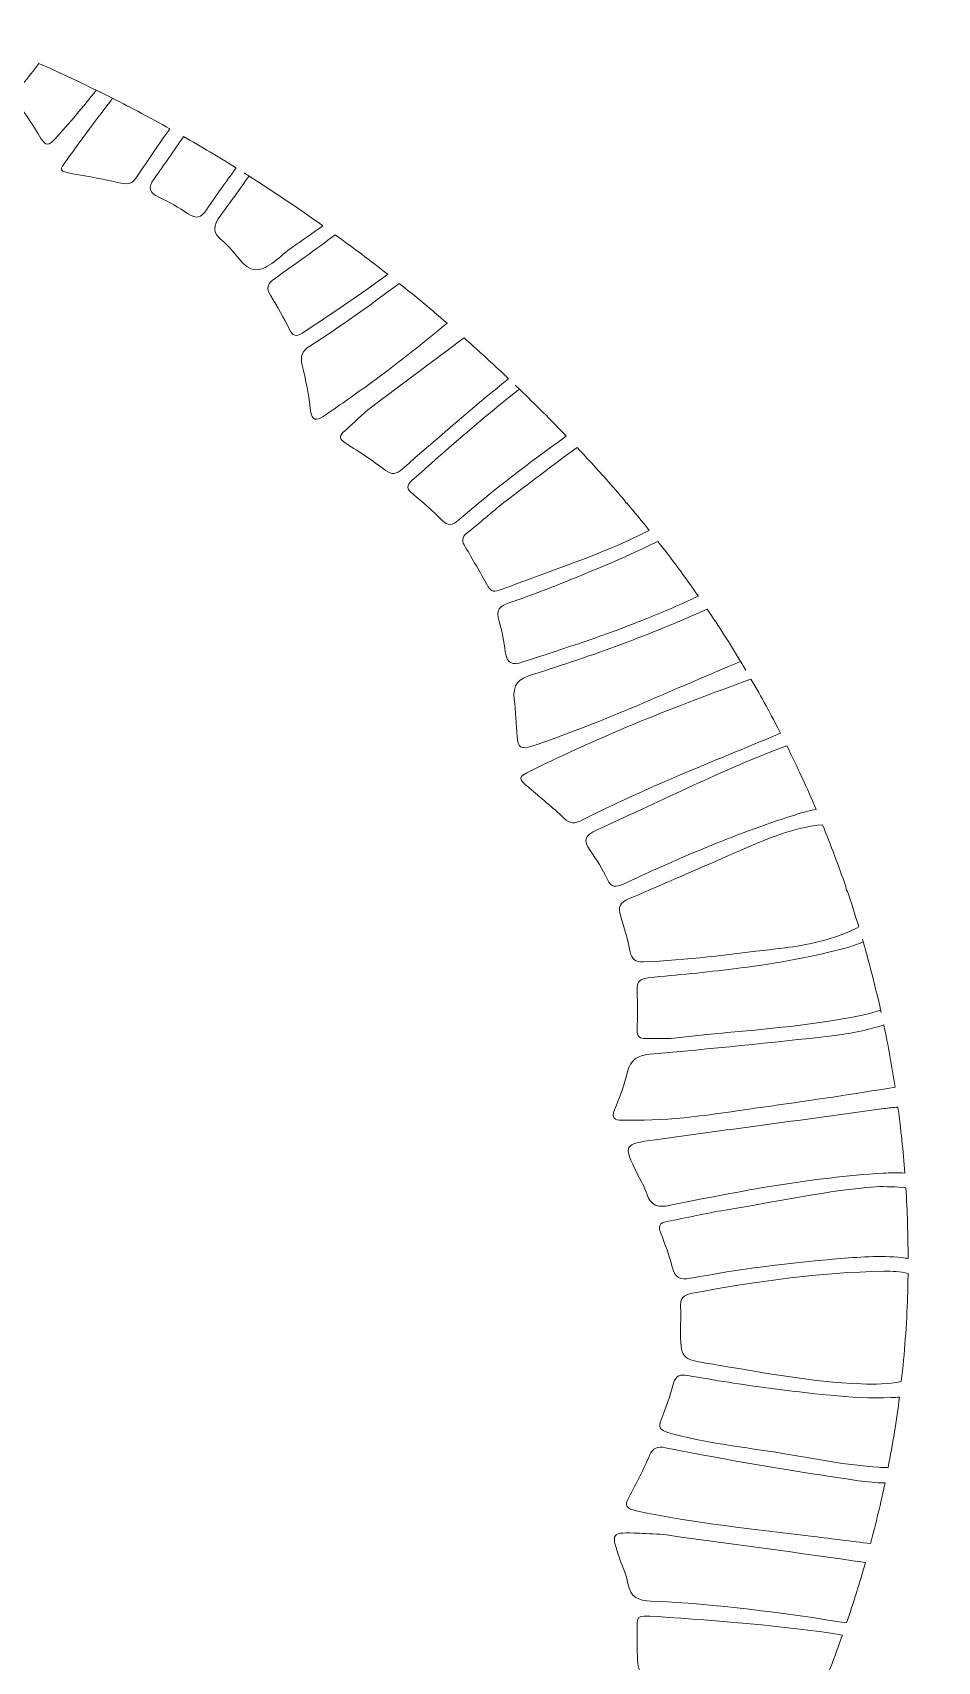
# Model space of a CAD drawing. Extents: x 705 to 2296, y -2914 to -85.
# Drawn here: x 1740.5 to 1989, y -933.3 to -486.2 of the extents above; entities that cross this region are included whole.
import ezdxf

# ---------------------------------------------------------------- set-up
doc = ezdxf.new("R2010")
doc.units = 0
doc.header["$MEASUREMENT"] = 0
doc.layers.add('Layer 1', color=7, linetype='Continuous')

# ---------------------------------------------------------------- blocks, each defined once
blk = doc.blocks.new('block 4')
at = {"layer": 'Layer 1', "lineweight": 0}
for points, knots in [([(2257.73, -639.78), (2234.93, -597.81), (2201.23, -557.75), (2160.32, -523.94), (2075.55, -453.89), (1964.94, -394.11), (1840.32, -350.94), (1840.32, -350.94), (1840.32, -350.93), (1840.32, -350.93), (1839.87, -348.96), (1839.3, -346.94), (1838.61, -344.88), (1837.07, -340.33), (1834.39, -333.76), (1828.95, -329.25), (1828.26, -328.68), (1827.55, -328.14), (1826.81, -327.67), (1826.81, -327.67), (1826.81, -327.67), (1826.79, -327.67), (1828.33, -308.78), (1824.73, -289.41), (1816.02, -270), (1811.57, -260.06), (1804.2, -253.12), (1797.06, -246.39), (1791.32, -240.98), (1785.89, -235.87), (1782.26, -229.5), (1781.17, -227.6), (1780.25, -225.55), (1779.27, -223.36), (1778.01, -220.55), (1776.7, -217.64), (1774.93, -214.81), (1767.88, -203.55), (1756.35, -197.47), (1745.08, -194.23), (1745.08, -194.23), (1743.71, -192.18), (1743.71, -192.18), (1701.28, -127.64), (1637.14, -102.84), (1590.8, -93.4), (1549.91, -85.06), (1516.05, -86.83), (1504.18, -87.86), (1504.14, -87.8), (1504.1, -87.77), (1504.08, -87.73), (1504.08, -87.73), (1503.9, -87.89), (1503.9, -87.89), (1502.32, -88.03), (1501.15, -88.15), (1500.45, -88.23), (1499.74, -88.15), (1498.58, -88.03), (1497.01, -87.89), (1497.01, -87.89), (1496.82, -87.73), (1496.82, -87.73), (1496.8, -87.77), (1496.76, -87.8), (1496.71, -87.86), (1484.84, -86.83), (1450.98, -85.06), (1410.1, -93.4), (1363.76, -102.84), (1299.62, -127.64), (1257.21, -192.15), (1257.21, -192.15), (1255.83, -194.23), (1255.83, -194.23), (1244.54, -197.47), (1233.02, -203.55), (1225.97, -214.81), (1224.2, -217.64), (1222.89, -220.55), (1221.62, -223.36), (1220.64, -225.55), (1219.73, -227.6), (1218.64, -229.5), (1215, -235.87), (1209.57, -240.98), (1203.83, -246.39), (1196.7, -253.12), (1189.33, -260.06), (1184.88, -270), (1176.17, -289.41), (1172.56, -308.78), (1174.1, -327.67), (1174.09, -327.67), (1174.09, -327.67), (1174.09, -327.67), (1173.36, -328.14), (1172.64, -328.67), (1171.94, -329.25), (1166.5, -333.76), (1163.83, -340.32), (1162.29, -344.88), (1161.6, -346.94), (1161.03, -348.96), (1160.57, -350.93), (1160.57, -350.93), (1160.57, -350.94), (1160.57, -350.94), (1035.95, -394.11), (925.34, -453.89), (840.57, -523.94), (799.66, -557.75), (765.97, -597.81), (743.17, -639.78), (717.38, -687.2), (705.23, -736.49), (707.06, -786.23), (708.79, -833.12), (721.42, -881.91), (744.63, -931.23), (776.61, -999.19), (827.22, -1064.83), (895.04, -1126.29), (939.72, -1166.8), (989.19, -1202.25), (1037.03, -1236.53), (1082.37, -1269.03), (1129.25, -1302.64), (1171.8, -1340.38), (1249.39, -1409.16), (1300.81, -1475.62), (1328.95, -1543.41), (1325.12, -1549.46), (1321.54, -1556.29), (1318.88, -1563.69), (1317.48, -1563.6), (1315.91, -1563.52), (1314.31, -1563.52), (1308.44, -1563.52), (1302.01, -1564.61), (1300.28, -1570.4), (1299.79, -1572.07), (1299.76, -1573.62), (1299.72, -1574.99), (1299.72, -1575.32), (1299.71, -1575.65), (1299.7, -1575.96), (1299.52, -1579.67), (1298.15, -1583.63), (1295.64, -1587.72), (1294.69, -1589.27), (1293.66, -1590.81), (1292.59, -1592.31), (1291.91, -1593.27), (1291.2, -1594.21), (1290.48, -1595.15), (1283.23, -1604.54), (1274, -1613.07), (1265.02, -1621.38), (1265.02, -1621.38), (1260.92, -1625.17), (1260.92, -1625.17), (1250.6, -1634.74), (1239.94, -1644.64), (1227.93, -1651.26), (1224.55, -1653.15), (1220.44, -1657.48), (1220.14, -1667.47), (1219.42, -1692.03), (1241.26, -1736.34), (1260.82, -1751.22), (1241.97, -1787.05), (1219.46, -1838.09), (1200.22, -1904.9), (1175.44, -1990.97), (1160.75, -2086.12), (1156.58, -2187.73), (1153.08, -2272.74), (1156.98, -2362.49), (1168.18, -2455.79), (1163.65, -2459.11), (1158.65, -2462.26), (1152.93, -2465.39), (1126.52, -2479.87), (1097.89, -2485.02), (1072.31, -2479.92), (1038.1, -2473.12), (1010.95, -2453.43), (991.61, -2421.39), (954.97, -2360.75), (954.3, -2266.43), (972.57, -2204.62), (992.17, -2138.34), (1031.4, -2072.06), (1096.04, -1996), (1100.49, -1990.76), (1104.99, -1985.54), (1109.5, -1980.33), (1133.88, -1952.07), (1159.09, -1922.85), (1176.92, -1889.25), (1201.05, -1843.72), (1206.63, -1795.65), (1192.18, -1757.38), (1192.18, -1757.38), (1181.68, -1729.58), (1181.68, -1729.58), (1181.68, -1729.58), (1184.11, -1759.19), (1184.11, -1759.19), (1187.04, -1794.94), (1172.43, -1827.44), (1159.67, -1848.41), (1139.55, -1881.48), (1111.42, -1909.63), (1084.2, -1936.84), (1072.99, -1948.07), (1061.38, -1959.69), (1050.51, -1971.48), (986.2, -2041.19), (939.51, -2104.75), (907.75, -2165.78), (865.01, -2247.87), (849.52, -2326.23), (861.72, -2398.68), (881.46, -2516.08), (980.8, -2608.54), (1070.48, -2648.09), (1102.71, -2662.3), (1132.76, -2669.48), (1158.32, -2669.48), (1176.87, -2669.48), (1193.05, -2665.7), (1205.97, -2658.08), (1205.97, -2658.09), (1205.97, -2658.09), (1205.97, -2658.09), (1212.84, -2680.03), (1220.66, -2700.47), (1229.34, -2719.23), (1249.6, -2763), (1275.41, -2799.36), (1306.05, -2827.33), (1339.78, -2858.12), (1383.84, -2881.32), (1437.02, -2896.27), (1479.37, -2908.16), (1526.54, -2914.39), (1574.07, -2914.39), (1577.53, -2914.39), (1581.01, -2914.35), (1584.47, -2914.28), (1715.72, -2911.78), (1847.6, -2857.02), (1946.29, -2764.08), (1983.95, -2728.62), (2013.13, -2688.17), (2030.68, -2647.08), (2050.96, -2599.62), (2056.14, -2551.69), (2046.08, -2504.65), (2026.22, -2411.76), (1963.7, -2334.68), (1870.04, -2287.56), (1788.08, -2246.34), (1690.33, -2231.81), (1599.94, -2247.09), (1606.11, -2235.77), (1612.34, -2224.53), (1618.54, -2213.38), (1637.36, -2179.5), (1656.8, -2144.46), (1673.59, -2108.59), (1710.68, -2029.32), (1732.71, -1958.15), (1740.94, -1891.02), (1746.05, -1849.4), (1747.6, -1797.58), (1735.16, -1750.76), (1754.43, -1736.28), (1775.99, -1693.13), (1775.99, -1668.36), (1775.99, -1667.96), (1775.99, -1667.55), (1775.98, -1667.16), (1775.68, -1657.19), (1771.58, -1652.89), (1768.19, -1651), (1756.19, -1644.4), (1745.52, -1634.53), (1735.2, -1624.98), (1735.2, -1624.98), (1731.1, -1621.2), (1731.1, -1621.2), (1719.8, -1610.79), (1708.12, -1600.03), (1700.47, -1587.65), (1697.96, -1583.57), (1696.6, -1579.62), (1696.43, -1575.92), (1696.41, -1575.61), (1696.4, -1575.29), (1696.4, -1574.97), (1696.37, -1573.59), (1696.32, -1572.04), (1695.83, -1570.37), (1694.11, -1564.66), (1687.76, -1563.55), (1681.94, -1563.52), (1679.29, -1556.2), (1675.74, -1549.42), (1671.94, -1543.41), (1700.08, -1475.62), (1751.51, -1409.16), (1829.1, -1340.38), (1871.64, -1302.64), (1918.53, -1269.03), (1963.87, -1236.53), (2011.71, -1202.25), (2061.18, -1166.8), (2105.86, -1126.29), (2173.67, -1064.83), (2224.28, -999.19), (2256.27, -931.23), (2279.48, -881.91), (2292.11, -833.13), (2293.84, -786.23), (2295.67, -736.49), (2283.52, -687.2), (2257.73, -639.78)], [0, 0, 0, 0, 1, 1, 1, 2, 2, 2, 3, 3, 3, 4, 4, 4, 5, 5, 5, 6, 6, 6, 7, 7, 7, 8, 8, 8, 9, 9, 9, 10, 10, 10, 11, 11, 11, 12, 12, 12, 13, 13, 13, 14, 14, 14, 15, 15, 15, 16, 16, 16, 17, 17, 17, 18, 18, 18, 19, 19, 19, 20, 20, 20, 21, 21, 21, 22, 22, 22, 23, 23, 23, 24, 24, 24, 25, 25, 25, 26, 26, 26, 27, 27, 27, 28, 28, 28, 29, 29, 29, 30, 30, 30, 31, 31, 31, 32, 32, 32, 33, 33, 33, 34, 34, 34, 35, 35, 35, 36, 36, 36, 37, 37, 37, 38, 38, 38, 39, 39, 39, 40, 40, 40, 41, 41, 41, 42, 42, 42, 43, 43, 43, 44, 44, 44, 45, 45, 45, 46, 46, 46, 47, 47, 47, 48, 48, 48, 49, 49, 49, 50, 50, 50, 51, 51, 51, 52, 52, 52, 53, 53, 53, 54, 54, 54, 55, 55, 55, 56, 56, 56, 57, 57, 57, 58, 58, 58, 59, 59, 59, 60, 60, 60, 61, 61, 61, 62, 62, 62, 63, 63, 63, 64, 64, 64, 65, 65, 65, 66, 66, 66, 67, 67, 67, 68, 68, 68, 69, 69, 69, 70, 70, 70, 71, 71, 71, 72, 72, 72, 73, 73, 73, 74, 74, 74, 75, 75, 75, 76, 76, 76, 77, 77, 77, 78, 78, 78, 79, 79, 79, 80, 80, 80, 81, 81, 81, 82, 82, 82, 83, 83, 83, 84, 84, 84, 85, 85, 85, 86, 86, 86, 87, 87, 87, 88, 88, 88, 89, 89, 89, 90, 90, 90, 91, 91, 91, 92, 92, 92, 93, 93, 93, 94, 94, 94, 95, 95, 95, 96, 96, 96, 97, 97, 97, 98, 98, 98, 99, 99, 99, 100, 100, 100, 101, 101, 101, 102, 102, 102, 103, 103, 103, 104, 104, 104, 105, 105, 105, 106, 106, 106, 107, 107, 107, 108, 108, 108, 109, 109, 109, 110, 110, 110, 110]), ([(1742.85, -515.22), (1740.89, -512), (1738.88, -508.77), (1736.52, -505.84), (1735.84, -504.99), (1735.45, -504.24), (1735.28, -503.52), (1737.74, -500.59), (1740.07, -497.63), (1742.28, -494.67), (1747.55, -496.99), (1752.8, -499.43), (1758.02, -502.01), (1758.02, -502.01), (1758.04, -502), (1758.04, -502), (1759.53, -502.74), (1761.02, -503.48), (1762.5, -504.23), (1761.01, -503.48), (1759.52, -502.74), (1758.02, -502.01), (1754.39, -506.6), (1750.64, -511.09), (1746.67, -515.42), (1745.08, -517.17), (1744.18, -517.42), (1742.85, -515.22)], [0, 0, 0, 0, 1, 1, 1, 2, 2, 2, 3, 3, 3, 4, 4, 4, 5, 5, 5, 6, 6, 6, 7, 7, 7, 8, 8, 8, 9, 9, 9, 9]), ([(1751.61, -524.92), (1747.75, -524.18), (1747.78, -524.18), (1750.03, -521.03), (1754.11, -515.36), (1758.27, -509.78), (1762.51, -504.23), (1767.78, -506.9), (1773.02, -509.69), (1778.22, -512.59), (1778.22, -512.59), (1778.22, -512.6), (1778.22, -512.6), (1775.2, -516.86), (1772.26, -521.16), (1769.38, -525.54), (1768.18, -527.39), (1767.07, -528.05), (1764.8, -527.51), (1760.46, -526.46), (1756.01, -525.76), (1751.61, -524.92)], [0, 0, 0, 0, 1, 1, 1, 2, 2, 2, 3, 3, 3, 4, 4, 4, 5, 5, 5, 6, 6, 6, 7, 7, 7, 7]), ([(1773.89, -526.37), (1776.62, -522.52), (1779.32, -518.63), (1782.02, -514.74), (1786.86, -517.51), (1791.67, -520.38), (1796.44, -523.35), (1793.67, -527.12), (1790.94, -530.93), (1788.29, -534.81), (1786.74, -537.07), (1785.52, -537.44), (1783.26, -535.92), (1780.72, -534.21), (1778.03, -532.67), (1775.25, -531.39), (1772.56, -530.15), (1772.14, -528.84), (1773.89, -526.37)], [0, 0, 0, 0, 1, 1, 1, 2, 2, 2, 3, 3, 3, 4, 4, 4, 5, 5, 5, 6, 6, 6, 6]), ([(1820.26, -539.23), (1817.49, -541.21), (1814.68, -543.17), (1811.87, -545.1), (1808.58, -547.38), (1805.18, -551.37), (1801.89, -551.3), (1798.3, -551.22), (1796.07, -545.96), (1792.83, -543.47), (1789.77, -541.13), (1790.03, -539.2), (1792.22, -536.29), (1794.86, -532.76), (1797.42, -529.18), (1799.97, -525.58), (1799.53, -525.3), (1799.08, -525.01), (1798.63, -524.73), (1799.08, -525.01), (1799.53, -525.29), (1799.99, -525.57), (1799.99, -525.57), (1799.99, -525.58), (1799.97, -525.58), (1806.83, -529.94), (1813.6, -534.48), (1820.26, -539.23)], [0, 0, 0, 0, 1, 1, 1, 2, 2, 2, 3, 3, 3, 4, 4, 4, 5, 5, 5, 6, 6, 6, 7, 7, 7, 8, 8, 8, 9, 9, 9, 9]), ([(1838.06, -552.55), (1830.4, -558.13), (1822.55, -563.48), (1814.6, -568.67), (1812.78, -569.86), (1812.01, -569.43), (1811.13, -567.72), (1809.49, -564.57), (1807.87, -561.42), (1805.94, -558.47), (1804.47, -556.2), (1805.1, -555.05), (1807.12, -553.65), (1812.7, -549.76), (1818.2, -545.75), (1823.67, -541.69), (1828.52, -545.21), (1833.33, -548.84), (1838.06, -552.55)], [0, 0, 0, 0, 1, 1, 1, 2, 2, 2, 3, 3, 3, 4, 4, 4, 5, 5, 5, 6, 6, 6, 6]), ([(1841.21, -555.04), (1841.21, -555.04), (1841.22, -555.04), (1841.22, -555.04), (1845.67, -558.6), (1850.06, -562.25), (1854.39, -565.97), (1847.2, -571.78), (1840.03, -577.64), (1832.53, -583.03), (1828.5, -585.92), (1824.47, -588.79), (1820.36, -591.57), (1818.51, -592.83), (1817.26, -592.74), (1816.9, -589.95), (1816.37, -585.75), (1815.58, -581.55), (1814.58, -577.44), (1813.97, -574.98), (1814.52, -573.62), (1816.68, -572.25), (1825.11, -566.87), (1833.22, -561.04), (1841.21, -555.04)], [0, 0, 0, 0, 1, 1, 1, 2, 2, 2, 3, 3, 3, 4, 4, 4, 5, 5, 5, 6, 6, 6, 7, 7, 7, 8, 8, 8, 8]), ([(1871.24, -581.21), (1861.26, -589.19), (1851.68, -597.65), (1842.01, -606), (1840.43, -607.37), (1839.29, -607.7), (1837.47, -606.36), (1833.96, -603.77), (1830.34, -601.31), (1826.64, -599.01), (1824.57, -597.73), (1824.72, -596.81), (1826.42, -595.39), (1828.86, -593.34), (1831.03, -590.95), (1833.56, -589.04), (1842.03, -582.67), (1850.54, -576.35), (1859.03, -570.02), (1863.17, -573.67), (1867.24, -577.41), (1871.24, -581.21)], [0, 0, 0, 0, 1, 1, 1, 2, 2, 2, 3, 3, 3, 4, 4, 4, 5, 5, 5, 6, 6, 6, 7, 7, 7, 7]), ([(1874.23, -584.06), (1874.23, -584.06), (1874.22, -584.07), (1874.22, -584.07), (1878.6, -588.27), (1882.89, -592.56), (1887.08, -596.94), (1876.95, -604.22), (1867.03, -611.81), (1857.56, -619.97), (1855.85, -621.45), (1854.61, -621.74), (1852.85, -619.95), (1850.38, -617.42), (1847.71, -615.07), (1844.96, -612.85), (1843.27, -611.49), (1843.06, -610.65), (1844.8, -609.09), (1854.39, -600.47), (1864.09, -592.02), (1874.22, -584.07), (1873.84, -583.69), (1873.44, -583.31), (1873.05, -582.94), (1873.44, -583.31), (1873.84, -583.68), (1874.23, -584.06)], [0, 0, 0, 0, 1, 1, 1, 2, 2, 2, 3, 3, 3, 4, 4, 4, 5, 5, 5, 6, 6, 6, 7, 7, 7, 8, 8, 8, 9, 9, 9, 9]), ([(1899.12, -610.02), (1900.47, -611.53), (1901.78, -613.07), (1903.09, -614.61), (1903.09, -614.61), (1903.55, -615.4), (1903.55, -615.4), (1903.61, -615.38), (1903.65, -615.34), (1903.7, -615.32), (1905.8, -617.8), (1907.85, -620.32), (1909.88, -622.85), (1896.66, -629.55), (1882.5, -634), (1868.68, -639.27), (1866.87, -639.97), (1866.13, -639.19), (1865.35, -637.81), (1863.4, -634.3), (1861.42, -630.82), (1859.34, -627.38), (1858.42, -625.85), (1858.27, -624.79), (1859.88, -623.53), (1863.33, -620.85), (1866.52, -617.86), (1869.98, -615.21), (1876.63, -610.1), (1883.27, -605.01), (1890.04, -600.07), (1893.13, -603.35), (1896.15, -606.67), (1899.12, -610.02)], [0, 0, 0, 0, 1, 1, 1, 2, 2, 2, 3, 3, 3, 4, 4, 4, 5, 5, 5, 6, 6, 6, 7, 7, 7, 8, 8, 8, 9, 9, 9, 10, 10, 10, 11, 11, 11, 11]), ([(1923.35, -640.9), (1918.7, -643.08), (1913.97, -645.11), (1909.2, -647.04), (1898.05, -651.57), (1886.59, -655.25), (1875.15, -658.96), (1872.26, -659.9), (1870.75, -659.43), (1870.34, -656.17), (1870, -653.36), (1869.54, -650.51), (1868.64, -647.86), (1867.53, -644.64), (1868.9, -643.58), (1871.67, -642.63), (1877.36, -640.68), (1882.98, -638.52), (1888.55, -636.26), (1896.54, -632.99), (1904.52, -629.69), (1912.24, -625.85), (1916.1, -630.79), (1919.81, -635.79), (1923.35, -640.9)], [0, 0, 0, 0, 1, 1, 1, 2, 2, 2, 3, 3, 3, 4, 4, 4, 5, 5, 5, 6, 6, 6, 7, 7, 7, 8, 8, 8, 8]), ([(1934.94, -658.82), (1934.95, -658.82), (1934.95, -658.8), (1934.96, -658.8), (1935.44, -659.6), (1935.91, -660.42), (1936.38, -661.21), (1935.91, -660.42), (1935.42, -659.62), (1934.94, -658.82), (1933.66, -659.37), (1932.38, -659.9), (1931.11, -660.44), (1913.38, -667.85), (1895.93, -675.97), (1877.67, -682.08), (1874.55, -683.12), (1873.85, -682.38), (1873.58, -679.42), (1873.26, -676.02), (1873.17, -672.59), (1872.79, -669.21), (1872.32, -665.07), (1874.06, -663.58), (1877.8, -662.41), (1894.12, -657.31), (1910.19, -651.48), (1925.76, -644.43), (1928.96, -649.15), (1932.01, -653.95), (1934.94, -658.82)], [0, 0, 0, 0, 1, 1, 1, 2, 2, 2, 3, 3, 3, 4, 4, 4, 5, 5, 5, 6, 6, 6, 7, 7, 7, 8, 8, 8, 9, 9, 9, 10, 10, 10, 10]), ([(1945.92, -678.51), (1945.78, -678.57), (1945.63, -678.63), (1945.48, -678.69), (1927.32, -686.33), (1908.95, -693.44), (1891.39, -702.41), (1889.42, -703.41), (1888.12, -703.41), (1886.45, -701.84), (1883.38, -698.9), (1880.05, -696.24), (1876.84, -693.46), (1873.73, -690.76), (1873.71, -690.71), (1877.54, -688.78), (1897.03, -678.96), (1917.36, -671.14), (1937.8, -663.66), (1940.65, -668.55), (1943.36, -673.5), (1945.92, -678.51)], [0, 0, 0, 0, 1, 1, 1, 2, 2, 2, 3, 3, 3, 4, 4, 4, 5, 5, 5, 6, 6, 6, 7, 7, 7, 7]), ([(1955.71, -699.43), (1954.16, -699.72), (1952.59, -700.09), (1951.01, -700.59), (1934.42, -705.73), (1918.51, -712.59), (1902.79, -719.91), (1900.67, -720.91), (1899.48, -720.89), (1898.36, -718.63), (1897, -715.89), (1895.49, -713.17), (1893.65, -710.73), (1891.58, -707.95), (1892.37, -706.47), (1895.22, -705.18), (1911.98, -697.63), (1928.43, -689.35), (1945.59, -682.69), (1946.27, -682.43), (1946.95, -682.18), (1947.63, -681.95), (1950.49, -687.7), (1953.2, -693.52), (1955.71, -699.43)], [0, 0, 0, 0, 1, 1, 1, 2, 2, 2, 3, 3, 3, 4, 4, 4, 5, 5, 5, 6, 6, 6, 7, 7, 7, 8, 8, 8, 8]), ([(1963.81, -720.55), (1963.81, -720.55), (1964.07, -721.74), (1964.07, -721.74), (1964.12, -721.73), (1964.17, -721.72), (1964.21, -721.7), (1965.34, -725.01), (1966.39, -728.34), (1967.4, -731.68), (1965.62, -732.63), (1963.75, -733.44), (1961.82, -734.14), (1955.9, -736.27), (1949.69, -737.16), (1943.49, -737.86), (1931.77, -739.21), (1920.09, -740.88), (1908.29, -741.27), (1906.13, -741.34), (1905.1, -740.66), (1904.64, -738.49), (1903.94, -735.15), (1903.04, -731.83), (1901.98, -728.59), (1901.2, -726.17), (1901.89, -724.99), (1904.2, -724), (1915.15, -719.34), (1926.05, -714.53), (1936.98, -709.8), (1943.57, -706.93), (1950.24, -704.3), (1957.44, -703.63), (1959.72, -709.21), (1961.85, -714.86), (1963.81, -720.55)], [0, 0, 0, 0, 1, 1, 1, 2, 2, 2, 3, 3, 3, 4, 4, 4, 5, 5, 5, 6, 6, 6, 7, 7, 7, 8, 8, 8, 9, 9, 9, 10, 10, 10, 11, 11, 11, 12, 12, 12, 12]), ([(1968.62, -735.76), (1968.62, -735.76), (1968.6, -735.76), (1968.6, -735.76), (1970.39, -741.98), (1971.99, -748.24), (1973.4, -754.55), (1973.4, -754.55), (1973.41, -754.55), (1973.41, -754.55), (1973.46, -754.75), (1973.51, -754.97), (1973.54, -755.17), (1973.5, -754.96), (1973.45, -754.75), (1973.4, -754.55), (1971.79, -755.06), (1970.16, -755.54), (1968.43, -755.9), (1951.09, -759.56), (1933.34, -760.19), (1915.75, -762.31), (1913.51, -762.31), (1911.26, -762.21), (1909.03, -762.34), (1907.17, -762.45), (1906.52, -761.72), (1906.55, -759.91), (1906.62, -756.36), (1906.75, -752.81), (1906.52, -749.29), (1906.34, -746.65), (1907.36, -745.82), (1909.85, -745.6), (1917.6, -744.91), (1925.36, -744.15), (1933.07, -743.2), (1943.26, -741.95), (1953.38, -740.25), (1963.32, -737.62), (1965.19, -737.13), (1966.95, -736.51), (1968.6, -735.76), (1968.53, -735.51), (1968.46, -735.26), (1968.39, -735.01), (1968.47, -735.26), (1968.55, -735.51), (1968.62, -735.76)], [0, 0, 0, 0, 1, 1, 1, 2, 2, 2, 3, 3, 3, 4, 4, 4, 5, 5, 5, 6, 6, 6, 7, 7, 7, 8, 8, 8, 9, 9, 9, 10, 10, 10, 11, 11, 11, 12, 12, 12, 13, 13, 13, 14, 14, 14, 15, 15, 15, 16, 16, 16, 16]), ([(1977.37, -775.66), (1966.03, -777.59), (1954.62, -779.25), (1943.22, -780.86), (1931.67, -782.48), (1920.14, -784.52), (1908.44, -784.72), (1906.43, -784.72), (1904.43, -784.68), (1902.42, -784.74), (1900.25, -784.8), (1899.38, -784.25), (1900.35, -781.86), (1901.73, -778.48), (1903.04, -775.04), (1903.92, -771.5), (1904.76, -768.06), (1906.64, -766.97), (1910.06, -766.65), (1926.75, -765.13), (1943.42, -763.47), (1960.07, -761.59), (1965.1, -761.02), (1969.85, -760.01), (1974.27, -758.56), (1975.45, -764.23), (1976.5, -769.93), (1977.37, -775.66)], [0, 0, 0, 0, 1, 1, 1, 2, 2, 2, 3, 3, 3, 4, 4, 4, 5, 5, 5, 6, 6, 6, 7, 7, 7, 8, 8, 8, 9, 9, 9, 9]), ([(1980.06, -799.26), (1978.09, -799.16), (1976.1, -799.17), (1974.07, -799.29), (1954.35, -800.48), (1934.98, -804.15), (1915.67, -808.1), (1912.39, -808.76), (1910.29, -808.44), (1909.2, -804.93), (1908.62, -803.04), (1907.49, -801.31), (1906.61, -799.51), (1902.7, -791.44), (1902.69, -791.33), (1911.5, -790.1), (1932.42, -787.21), (1953.36, -784.48), (1974.27, -781.57), (1975.57, -781.38), (1976.87, -781.24), (1978.15, -781.13), (1978.96, -787.15), (1979.59, -793.18), (1980.06, -799.26)], [0, 0, 0, 0, 1, 1, 1, 2, 2, 2, 3, 3, 3, 4, 4, 4, 5, 5, 5, 6, 6, 6, 7, 7, 7, 8, 8, 8, 8]), ([(1979.24, -822.47), (1973.22, -821.8), (1967.21, -822.34), (1961.21, -822.83), (1947.8, -823.94), (1934.46, -825.63), (1921.25, -828.15), (1918.35, -828.7), (1916.93, -828.02), (1916.19, -825.1), (1915.38, -821.91), (1914.2, -818.81), (1913.02, -815.73), (1912.29, -813.83), (1912.66, -812.94), (1914.74, -812.56), (1920.08, -811.57), (1925.36, -810.28), (1930.7, -809.41), (1945.14, -807.08), (1959.44, -803.96), (1971.99, -803), (1974.9, -802.94), (1977.68, -803.04), (1980.33, -803.29), (1980.74, -809.74), (1980.93, -816.22), (1980.93, -822.71), (1980.38, -822.62), (1979.81, -822.54), (1979.24, -822.47)], [0, 0, 0, 0, 1, 1, 1, 2, 2, 2, 3, 3, 3, 4, 4, 4, 5, 5, 5, 6, 6, 6, 7, 7, 7, 8, 8, 8, 9, 9, 9, 10, 10, 10, 10]), ([(1980.8, -833.04), (1980.55, -840.86), (1979.96, -848.69), (1979.08, -856.51), (1975.46, -857.2), (1971.78, -857.26), (1968.09, -857.13), (1954.16, -856.64), (1940.51, -853.88), (1926.8, -851.66), (1918.47, -850.31), (1918.47, -850.27), (1918.47, -841.85), (1918.47, -839.96), (1918.63, -838.07), (1918.44, -836.21), (1918.2, -833.64), (1919.38, -832.65), (1921.74, -832.22), (1939.14, -829.03), (1956.61, -826.49), (1974.34, -826.21), (1976.56, -826.17), (1978.78, -826.33), (1980.93, -826.8), (1980.91, -828.88), (1980.87, -830.97), (1980.8, -833.04)], [0, 0, 0, 0, 1, 1, 1, 2, 2, 2, 3, 3, 3, 4, 4, 4, 5, 5, 5, 6, 6, 6, 7, 7, 7, 8, 8, 8, 9, 9, 9, 9]), ([(1975.45, -880.09), (1974.58, -880.06), (1973.72, -880.06), (1972.84, -880), (1964, -879.44), (1955.3, -877.69), (1946.58, -876.23), (1936.01, -874.47), (1925.3, -873.45), (1914.94, -870.44), (1912.9, -869.85), (1912.25, -869.12), (1913.11, -867), (1914.43, -863.73), (1915.58, -860.37), (1916.55, -856.97), (1917.19, -854.71), (1918.34, -854.47), (1920.45, -854.83), (1927.88, -856.12), (1935.33, -857.35), (1942.82, -858.29), (1953.93, -859.69), (1965.06, -861.27), (1976.3, -860.9), (1977.08, -860.87), (1977.84, -860.81), (1978.58, -860.74), (1977.76, -867.18), (1976.72, -873.63), (1975.45, -880.09)], [0, 0, 0, 0, 1, 1, 1, 2, 2, 2, 3, 3, 3, 4, 4, 4, 5, 5, 5, 6, 6, 6, 7, 7, 7, 8, 8, 8, 9, 9, 9, 10, 10, 10, 10]), ([(1970.64, -900.95), (1965.41, -900.37), (1960.19, -899.65), (1954.97, -899.01), (1938.69, -897.02), (1922.37, -895.41), (1906.3, -891.96), (1903.71, -891.4), (1902.85, -890.74), (1904.31, -888.14), (1906.37, -884.43), (1908.25, -880.61), (1909.98, -876.75), (1910.93, -874.61), (1912.04, -874.21), (1914.34, -874.67), (1931.93, -878.15), (1949.61, -881.16), (1967.35, -883.71), (1969.81, -884.06), (1972.23, -884.26), (1974.61, -884.32), (1973.44, -889.86), (1972.12, -895.39), (1970.64, -900.95)], [0, 0, 0, 0, 1, 1, 1, 2, 2, 2, 3, 3, 3, 4, 4, 4, 5, 5, 5, 6, 6, 6, 7, 7, 7, 8, 8, 8, 8]), ([(1964.05, -922.76), (1946.28, -919.88), (1928.42, -917.56), (1910.41, -916.73), (1906.97, -916.56), (1904.61, -915.81), (1904, -911.92), (1903.63, -909.62), (1902.54, -907.44), (1901.78, -905.2), (1899.26, -897.82), (1899.26, -897.82), (1907.16, -898.13), (1909.64, -898.28), (1912.14, -898.27), (1914.58, -898.6), (1932.8, -901.1), (1951.03, -903.51), (1969.22, -906.16), (1967.65, -911.68), (1965.93, -917.22), (1964.05, -922.76)], [0, 0, 0, 0, 1, 1, 1, 2, 2, 2, 3, 3, 3, 4, 4, 4, 5, 5, 5, 6, 6, 6, 7, 7, 7, 7]), ([(1956.09, -943.97), (1942.31, -941.32), (1928.46, -939.05), (1914.44, -937.83), (1906.58, -937.15), (1906.58, -937.12), (1906.58, -929.17), (1906.58, -928.22), (1906.55, -927.27), (1906.58, -926.33), (1906.7, -920.64), (1905.57, -920.56), (1912.14, -921), (1929.11, -922.14), (1946.11, -923.44), (1962.91, -926.06), (1960.81, -932.01), (1958.55, -937.98), (1956.09, -943.97)], [0, 0, 0, 0, 1, 1, 1, 2, 2, 2, 3, 3, 3, 4, 4, 4, 5, 5, 5, 6, 6, 6, 6])]:
    blk.add_open_spline(points, degree=3, knots=knots, dxfattribs=at)
blk = doc.blocks.new('block 3')
at = {"layer": 'Layer 1'}
blk.add_blockref('block 4', (0, 0), dxfattribs=at)
blk = doc.blocks.new('block 2')
at = {"layer": 'Layer 1'}
blk.add_blockref('block 3', (0, 0), dxfattribs=at)

msp = doc.modelspace()

# ---------------------------------------------------------------- block references
at = {"layer": 'Layer 1'}
msp.add_blockref('block 2', (0, 0), dxfattribs=at)

doc.saveas('drawing.dxf')
